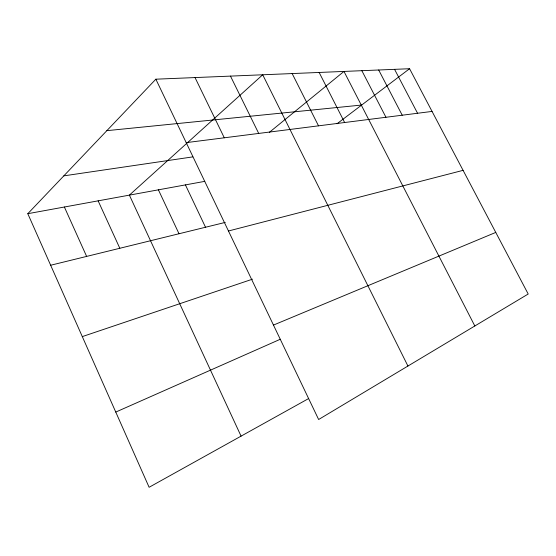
<?xml version="1.0" encoding="UTF-8"?>
<svg xmlns="http://www.w3.org/2000/svg" width="556" height="556" viewBox="0 0 556 556"><rect width="100%" height="100%" fill="white"/><g stroke="black" fill="none" stroke-linecap="round" stroke-linejoin="round"><path stroke-width="0.83" d="M308.636 398.555L149.112 487.278L27.8 213.699L155.854 79.188L409.577 68.722L528.2 294.02L318.637 419.509L155.854 79.188M269.354 132.349L343.976 71.425L474.831 325.983M336.978 123.779L409.577 68.722M115.766 412.072L280.28 339.257M273.469 325.079L495.764 232.415M82.302 336.602L252.473 279.175M228.467 230.99L463.085 170.344M50.659 265.24L225.298 222.393M27.8 213.699L204.754 181.36M63.815 175.863L192.821 156.882M186.204 142.635L432.061 111.422M106.849 130.66L361.678 105.042M394.565 69.34L417.563 113.257M378.685 69.993L402.224 115.21M361.852 70.688L385.954 117.274M319.144 72.454L344.644 122.522M292.157 73.566L318.512 125.837M407.937 366.036L262.717 74.782L129.388 195.128L241.068 436.133M230.483 76.109L258.714 133.426M195.031 77.569L224.29 137.798M185.426 184.891L205.518 227.244M158.404 189.825L179.011 233.749M98.134 200.841L119.818 248.268M64.378 207.013L86.632 256.413"/></g></svg>
